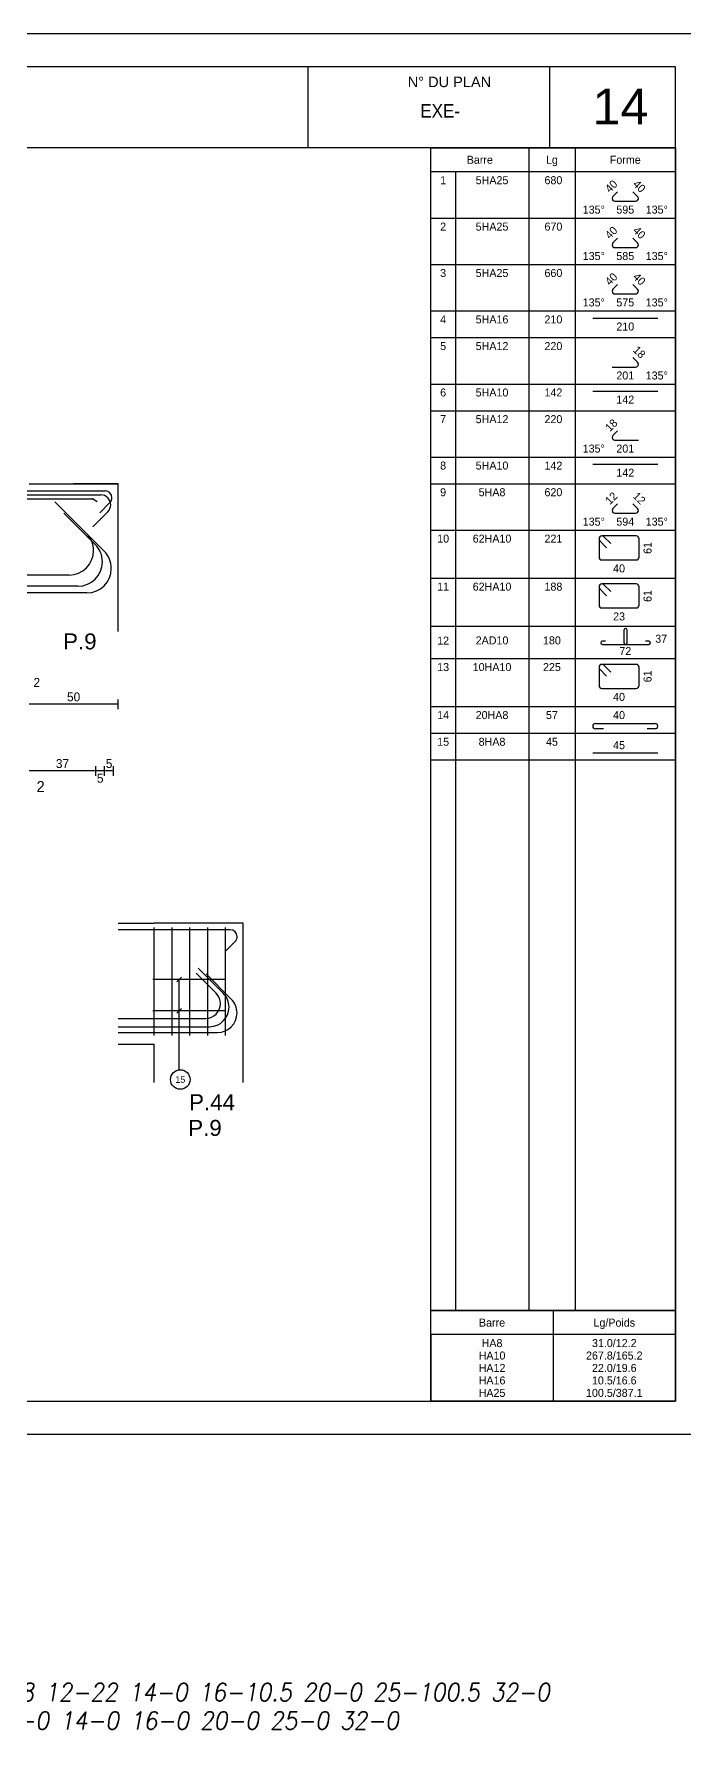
# Model space of a CAD drawing. Extents: x -12912 to 27386, y 1818 to 8189.
# Drawn here: x 3694 to 4060, y 3017 to 3971 of the extents above; entities that cross this region are included whole.
import ezdxf
from ezdxf.enums import TextEntityAlignment as Align

# ---------------------------------------------------------------- set-up
doc = ezdxf.new("R2010")
doc.units = 0
doc.header["$MEASUREMENT"] = 0
doc.layers.get('0').update_dxf_attribs({"linetype": 'CONTINUOUS'})
for name, color, linetype in [('1', 7, 'CONTINUOUS'), ('173', 7, 'CONTINUOUS'), ('5', 7, 'CONTINUOUS'), ('6', 7, 'CONTINUOUS'), ('7', 7, 'CONTINUOUS'), ('GO-CARTOUCHE', 7, 'CONTINUOUS'), ('GO-TEXTE', 9, 'CONTINUOUS'), ('PYC-HACHURE', 7, 'CONTINUOUS'), ('STR_TXT', 102, 'CONTINUOUS')]:
    doc.layers.add(name, color=color, linetype=linetype)
doc.styles.add('ARIAL', font='ARIAL.TTF')
doc.styles.add('Tableau', font='romans.shx', dxfattribs={"width": 0.9, "oblique": 10})
doc.styles.add('TEXTEBA', font='ARIAL.TTF')

# ---------------------------------------------------------------- blocks, each defined once
blk = doc.blocks.new('Smallsp')
at = {"layer": 'STR_TXT', "linetype": 'Continuous'}
for points in [[(0, 15), (0, -15)], [(-30, 0), (40, 0)]]:
    blk.add_lwpolyline(points, dxfattribs=at)
at = {"layer": 'STR_TXT', "linetype": 'Continuous', "style": 'Tableau', "oblique": 10, "width": 0.9}
for s, p in [('HA', (-23.6, 1.89)), ('AD', (-22.2, -13.94))]:
    blk.add_text(s, height=10, dxfattribs=at).set_placement(p)
for tag, p in [('SPAD', (1.4, 1.89)), ('SPHA', (1.4, -14.11))]:
    blk.add_attdef(tag, p, '', height=10, dxfattribs=at)

msp = doc.modelspace()

# ---------------------------------------------------------------- linework, layer by layer
at = {"layer": '1', "color": 1}
for points in [[(3706.106, 3708.218), (3723.784, 3690.54)], [(3711.106, 3701.968), (3728.784, 3684.29)], [(3716.106, 3698.218), (3733.784, 3680.54)], [(3727.811, 3680.818), (3727.811, 3680.818)], [(3732.811, 3674.568), (3732.811, 3674.568)], [(3714.061, 3667.068), (3169.161, 3667.068)], [(3737.811, 3670.818), (3737.811, 3670.818)], [(3724.061, 3657.068), (3159.161, 3657.068)], [(3719.061, 3660.818), (3164.161, 3660.818)], [(3800.779, 3431.904), (3786.637, 3446.047)], [(3796.77, 3431.945), (3785.456, 3443.259)], [(3805.279, 3428.654), (3791.137, 3442.797)], [(3741.642, 3417.776), (3790.901, 3417.776)], [(3799.201, 3426.076), (3799.201, 3426.076)], [(3804.001, 3424.126), (3804.001, 3424.126)], [(3808.501, 3420.876), (3808.501, 3420.876)], [(3741.642, 3413.126), (3793.001, 3413.126)], [(3741.642, 3409.876), (3797.501, 3409.876)]]:
    msp.add_lwpolyline(points, dxfattribs=at)
for centre, radius, start, end in [((3714.061, 3680.818), 13.75, 0, 45), ((3719.061, 3674.568), 13.75, 0, 45), ((3714.061, 3680.818), 13.75, 270, 0), ((3719.061, 3674.568), 13.75, 270, 0), ((3724.061, 3670.818), 13.75, 0, 45), ((3724.061, 3670.818), 13.75, 270, 0), ((3790.901, 3426.076), 8.3, 0, 45), ((3793.001, 3424.126), 11, 0, 45), ((3797.501, 3420.876), 11, 0, 45), ((3790.901, 3426.076), 8.3, 270, 0), ((3793.001, 3424.126), 11, 270, 0), ((3797.501, 3420.876), 11, 270, 0)]:
    msp.add_arc(centre, radius, start, end, dxfattribs=at)
at = {"layer": '173', "color": 173}
for p, q in [((3801.446, 3439.665), (3761.226, 3439.665)), ((3801.446, 3421.976), (3761.226, 3421.976))]:
    msp.add_line(p, q, dxfattribs=at)
for points in [[(3917.558, 3907.384), (4055.058, 3907.384), (4055.058, 3253.448), (3917.558, 3253.448), (3917.558, 3907.384)], [(3917.558, 3253.448), (4055.058, 3253.448), (4055.058, 3202.448), (3917.558, 3202.448), (3917.558, 3253.448)]]:
    msp.add_lwpolyline(points, close=True, dxfattribs=at)
for points in [[(3972.558, 3907.384), (3972.558, 3253.448)], [(3998.683, 3907.384), (3998.683, 3253.448)], [(4055.058, 3893.884), (3917.558, 3893.884)], [(3931.308, 3893.884), (3931.308, 3253.448)], [(4019.495, 3878.91), (4019.495, 3878.91)], [(4022.561, 3882.624), (4019.954, 3880.017)], [(4021.061, 3877.344), (4032.679, 3877.344)], [(4033.786, 3880.017), (4031.179, 3882.624)], [(4034.245, 3878.91), (4034.245, 3878.91)], [(3917.558, 3867.791), (4055.058, 3867.791)], [(4022.561, 3856.532), (4019.954, 3853.925)], [(4033.786, 3853.925), (4031.179, 3856.532)], [(4019.495, 3852.818), (4019.495, 3852.818)], [(4021.061, 3851.252), (4032.679, 3851.252)], [(4034.245, 3852.818), (4034.245, 3852.818)], [(3917.558, 3841.699), (4055.058, 3841.699)], [(4022.561, 3830.44), (4019.954, 3827.832)], [(4033.786, 3827.832), (4031.179, 3830.44)], [(4019.495, 3826.725), (4019.495, 3826.725)], [(4021.061, 3825.16), (4032.679, 3825.16)], [(4034.245, 3826.725), (4034.245, 3826.725)], [(3917.558, 3815.607), (4055.058, 3815.607)], [(4008.548, 3811.607), (4045.192, 3811.607)], [(3917.558, 3800.607), (4055.058, 3800.607)], [(4033.786, 3786.74), (4031.179, 3789.347)], [(4019.495, 3784.067), (4032.679, 3784.067)], [(4034.245, 3785.633), (4034.245, 3785.633)], [(3917.558, 3774.514), (4055.058, 3774.514)], [(4008.548, 3770.514), (4045.192, 3770.514)], [(3917.558, 3759.514), (4055.058, 3759.514)], [(4019.495, 3744.541), (4019.495, 3744.541)], [(4022.561, 3748.255), (4019.954, 3745.648)], [(4021.061, 3742.975), (4034.245, 3742.975)], [(3917.558, 3733.422), (4055.058, 3733.422)], [(4008.548, 3729.422), (4045.192, 3729.422)], [(3148.961, 3714.468), (3734.261, 3714.468)], [(3917.558, 3718.422), (4055.058, 3718.422)], [(3737.019, 3707.81), (3731.362, 3702.153)], [(3738.161, 3710.568), (3738.161, 3710.568)], [(4019.495, 3703.448), (4019.495, 3703.448)], [(4022.561, 3707.163), (4019.954, 3704.555)], [(4033.786, 3704.555), (4031.179, 3707.163)], [(4034.245, 3703.448), (4034.245, 3703.448)], [(4021.061, 3701.883), (4032.679, 3701.883)], [(3917.558, 3692.33), (4055.058, 3692.33)], [(4012.095, 3687.46), (4012.095, 3677.2)], [(4012.095, 3687.46), (4012.095, 3687.46)], [(4012.569, 3686.314), (4016.388, 3682.496)], [(4013.715, 3689.08), (4013.715, 3689.08)], [(4033.025, 3689.08), (4013.715, 3689.08)], [(4018.679, 3684.787), (4014.861, 3688.605)], [(4034.645, 3677.2), (4034.645, 3687.46)], [(4013.715, 3675.58), (4033.025, 3675.58)], [(3917.558, 3665.33), (4055.058, 3665.33)], [(4012.095, 3660.46), (4012.095, 3650.2)], [(4012.095, 3660.46), (4012.095, 3660.46)], [(4012.569, 3659.314), (4016.388, 3655.496)], [(4013.715, 3662.08), (4013.715, 3662.08)], [(4033.025, 3662.08), (4013.715, 3662.08)], [(4018.679, 3657.787), (4014.861, 3661.605)], [(4034.645, 3650.2), (4034.645, 3660.46)], [(4013.715, 3648.58), (4033.025, 3648.58)], [(3917.558, 3638.33), (4055.058, 3638.33)], [(3917.558, 3638.33), (4055.058, 3638.33)], [(3917.558, 3638.33), (4055.058, 3638.33)], [(3917.558, 3638.33), (4055.058, 3638.33)], [(3917.558, 3638.33), (4055.058, 3638.33)], [(3917.558, 3638.33), (4055.058, 3638.33)], [(3917.558, 3638.33), (4055.058, 3638.33)], [(3917.558, 3638.33), (4055.058, 3638.33)], [(4026.11, 3636.158), (4026.11, 3629.018)], [(4027.983, 3629.018), (4027.983, 3636.158)], [(4013.046, 3629.018), (4013.046, 3629.018)], [(4015.755, 3629.955), (4013.983, 3629.955)], [(4013.983, 3628.082), (4027.046, 3628.082)], [(4027.046, 3628.082), (4040.11, 3628.082)], [(4040.11, 3629.955), (4038.338, 3629.955)], [(4041.046, 3629.018), (4041.046, 3629.018)], [(3917.558, 3620.1), (4055.058, 3620.1)], [(3917.558, 3620.1), (4055.058, 3620.1)], [(4012.095, 3615.23), (4012.095, 3604.97)], [(4012.095, 3615.23), (4012.095, 3615.23)], [(4012.569, 3614.084), (4016.388, 3610.266)], [(4013.715, 3616.85), (4013.715, 3616.85)], [(4033.025, 3616.85), (4013.715, 3616.85)], [(4018.679, 3612.557), (4014.861, 3616.375)], [(4034.645, 3604.97), (4034.645, 3615.23)], [(4013.715, 3603.35), (4033.025, 3603.35)], [(3917.558, 3593.1), (4055.058, 3593.1)], [(3917.558, 3593.1), (4055.058, 3593.1)], [(3917.558, 3593.1), (4055.058, 3593.1)], [(3917.558, 3593.1), (4055.058, 3593.1)], [(3917.558, 3593.1), (4055.058, 3593.1)], [(3917.558, 3593.1), (4055.058, 3593.1)], [(3917.558, 3593.1), (4055.058, 3593.1)], [(3917.558, 3593.1), (4055.058, 3593.1)], [(3917.558, 3593.1), (4055.058, 3593.1)], [(3917.558, 3593.1), (4055.058, 3593.1)], [(4008.548, 3582.1), (4008.548, 3582.1)], [(4010.048, 3583.6), (4043.692, 3583.6)], [(4014.548, 3580.6), (4010.048, 3580.6)], [(4043.692, 3580.6), (4039.192, 3580.6)], [(4045.192, 3582.1), (4045.192, 3582.1)], [(3917.558, 3578.1), (4055.058, 3578.1)], [(3917.558, 3563.1), (4055.058, 3563.1)], [(3917.558, 3563.1), (4055.058, 3563.1)], [(4008.548, 3567.1), (4045.192, 3567.1)], [(3804.701, 3467.676), (3741.642, 3467.676)], [(3762.001, 3408.076), (3762.001, 3468.876)], [(3772.001, 3408.076), (3772.001, 3468.876)], [(3782.001, 3408.076), (3782.001, 3468.876)], [(3792.001, 3408.076), (3792.001, 3468.876)], [(3802.001, 3408.076), (3802.001, 3468.876)], [(3801.802, 3455.362), (3807.459, 3461.019)], [(3808.601, 3463.776), (3808.601, 3463.776)], [(3986.308, 3253.448), (3986.308, 3202.448)], [(4055.058, 3239.948), (3917.558, 3239.948)], [(3917.558, 3239.948), (3917.558, 3202.448)]]:
    msp.add_lwpolyline(points, dxfattribs=at)
for centre, radius, start, end in [((4021.061, 3878.91), 1.566, 135, 180), ((4021.061, 3878.91), 1.566, 180, 270), ((4032.679, 3878.91), 1.566, 270, 0), ((4032.679, 3878.91), 1.566, 0, 45), ((4021.061, 3852.818), 1.566, 135, 180), ((4021.061, 3852.818), 1.566, 180, 270), ((4032.679, 3852.818), 1.566, 270, 0), ((4032.679, 3852.818), 1.566, 0, 45), ((4021.061, 3826.725), 1.566, 135, 180), ((4032.679, 3826.725), 1.566, 0, 45), ((4021.061, 3826.725), 1.566, 180, 270), ((4032.679, 3826.725), 1.566, 270, 0), ((4032.679, 3785.633), 1.566, 270, 0), ((4032.679, 3785.633), 1.566, 0, 45), ((4021.061, 3744.541), 1.566, 135, 180), ((4021.061, 3744.541), 1.566, 180, 270), ((3734.261, 3710.568), 3.9, 0, 90), ((3734.261, 3710.568), 3.9, 315, 0), ((4021.061, 3703.448), 1.566, 135, 180), ((4021.061, 3703.448), 1.566, 180, 270), ((4032.679, 3703.448), 1.566, 270, 0), ((4032.679, 3703.448), 1.566, 0, 45), ((4013.715, 3687.46), 1.62, 90, 180), ((4013.715, 3687.46), 1.62, 180, 225), ((4013.715, 3687.46), 1.62, 45, 90), ((4033.025, 3687.46), 1.62, 0, 90), ((4013.715, 3677.2), 1.62, 180, 270), ((4033.025, 3677.2), 1.62, 270, 0), ((4013.715, 3660.46), 1.62, 90, 180), ((4013.715, 3660.46), 1.62, 180, 225), ((4013.715, 3660.46), 1.62, 45, 90), ((4033.025, 3660.46), 1.62, 0, 90), ((4013.715, 3650.2), 1.62, 180, 270), ((4033.025, 3650.2), 1.62, 270, 0), ((4027.046, 3636.158), 0.937, 90, 180), ((4027.046, 3636.158), 0.937, 0, 90), ((4013.983, 3629.018), 0.937, 90, 180), ((4013.983, 3629.018), 0.937, 180, 270), ((4027.046, 3629.018), 0.937, 180, 270), ((4027.046, 3629.018), 0.937, 270, 0), ((4040.11, 3629.018), 0.937, 0, 90), ((4040.11, 3629.018), 0.937, 270, 0), ((4013.715, 3615.23), 1.62, 90, 180), ((4013.715, 3615.23), 1.62, 180, 225), ((4013.715, 3615.23), 1.62, 45, 90), ((4033.025, 3615.23), 1.62, 0, 90), ((4013.715, 3604.97), 1.62, 180, 270), ((4033.025, 3604.97), 1.62, 270, 0), ((4010.048, 3582.1), 1.5, 90, 180), ((4010.048, 3582.1), 1.5, 180, 270), ((4043.692, 3582.1), 1.5, 0, 90), ((4043.692, 3582.1), 1.5, 270, 0), ((3804.701, 3463.776), 3.9, 0, 90), ((3804.701, 3463.776), 3.9, 315, 0)]:
    msp.add_arc(centre, radius, start, end, dxfattribs=at)
at = {"layer": '5', "color": 5}
for points in [[(3540.093, 3712.218), (3731.861, 3712.218)], [(3590.763, 3709.868), (3727.459, 3709.868)], [(3727.459, 3709.868), (3729.941, 3708.435)], [(3737.461, 3706.618), (3737.461, 3706.618)], [(3735.821, 3702.658), (3727.335, 3694.173)], [(3741.611, 3594.451), (3691.611, 3594.451)], [(3741.611, 3591.701), (3741.611, 3597.201)], [(3729.061, 3556.951), (3691.611, 3556.951)], [(3729.061, 3554.201), (3729.061, 3559.701)], [(3734.061, 3556.951), (3729.061, 3556.951)], [(3734.061, 3554.201), (3734.061, 3559.701)], [(3739.061, 3556.951), (3734.061, 3556.951)], [(3739.061, 3554.201), (3739.061, 3559.701)], [(3805.701, 3460.026), (3805.701, 3460.026)]]:
    msp.add_lwpolyline(points, dxfattribs=at)
for start, end in [(0, 90), (315, 0)]:
    msp.add_arc((3731.861, 3706.618), 5.6, start, end, dxfattribs=at)
msp.add_point((3727.459, 3709.868), dxfattribs=at)
at = {"layer": '6', "color": 6}
for points in [[(3777.329, 3440.976), (3774.677, 3438.324)], [(3776.003, 3388.868), (3776.003, 3439.665)], [(3777.329, 3423.301), (3774.677, 3420.65)]]:
    msp.add_lwpolyline(points, dxfattribs=at)
msp.add_circle((3776.611, 3383.402), 5.5, dxfattribs=at)
at = {"layer": '7', "color": 7}
for points in [[(3691.611, 3718.368), (3741.611, 3718.368)], [(3741.611, 3718.368), (3716.611, 3718.368)], [(3741.611, 3635.368), (3741.611, 3718.368)], [(3741.611, 3635.368), (3741.611, 3650.368)], [(3741.642, 3471.376), (3762.001, 3471.376)], [(3812.001, 3471.376), (3762.001, 3471.376)], [(3812.001, 3471.376), (3787.001, 3471.376)], [(3812.001, 3381.792), (3812.001, 3471.376)], [(3741.642, 3403.376), (3762.001, 3403.376)], [(3762.001, 3381.792), (3762.001, 3403.376)], [(3812.001, 3381.792), (3812.001, 3403.376)]]:
    msp.add_lwpolyline(points, dxfattribs=at)
at = {"layer": 'GO-CARTOUCHE', "linetype": 'Continuous'}
for points in [[(4073.616, 3183.889), (4073.616, 3971.389), (2959.98, 3971.389), (2959.98, 3183.889)], [(4055.058, 3202.448), (4055.058, 3952.83), (2978.539, 3952.83), (2978.539, 3202.448)]]:
    msp.add_lwpolyline(points, close=True, dxfattribs=at)
at = {"layer": 'GO-TEXTE', "color": 7}
for points in [[(3848.254, 3952.83), (3848.254, 3907.384)], [(3984.313, 3952.83), (3984.313, 3907.384)], [(4055.058, 3907.384), (2978.539, 3907.384)]]:
    msp.add_lwpolyline(points, dxfattribs=at)

# ---------------------------------------------------------------- block references
at = {"layer": 'STR_TXT', "linetype": 'Continuous'}
msp.add_blockref('Smallsp', (3554.06, 3032.02), dxfattribs=at).add_auto_attribs({'SPHA': '6-0 8-0 10-3.6 12-0 14-0 16-0 20-0 25-0 32-0 ', 'SPAD': '6-0 8-46 10-290.28 12-22 14-0 16-10.5 20-0 25-100.5 32-0 '})

# ---------------------------------------------------------------- texts
at = {"style": 'ARIAL'}
for s, p in [('P.9', (3710.698, 3634.285)), ('P.44', (3781.566, 3375.15)), ('P.9', (3781.079, 3360.697))]:
    msp.add_text(s, height=8.9847, dxfattribs=at).set_placement(p, align=Align.TOP_LEFT)
at = {"layer": '173', "color": 173}
for s, p in [('Barre', (3945.058, 3900.634)), ('Lg', (3985.62, 3900.634)), ('Forme', (4026.87, 3900.634)), ('Barre', (3951.933, 3246.698)), ('Lg/Poids', (4020.683, 3246.698))]:
    msp.add_text(s, height=4.5, dxfattribs=at).set_placement(p, align=Align.MIDDLE_CENTER)
for s, p in [('1', (3924.433, 3891.384)), ('5HA25', (3951.933, 3891.384)), (' 680', (3985.62, 3891.384)), ('595', (4026.87, 3874.844)), ('2', (3924.433, 3865.291)), ('5HA25', (3951.933, 3865.291)), (' 670', (3985.62, 3865.291)), ('585', (4026.87, 3848.752)), ('3', (3924.433, 3839.199)), ('5HA25', (3951.933, 3839.199)), (' 660', (3985.62, 3839.199)), ('575', (4026.87, 3822.66)), ('4', (3924.433, 3813.107)), ('5HA16', (3951.933, 3813.107)), (' 210', (3985.62, 3813.107)), ('210', (4026.87, 3809.107)), ('5', (3924.433, 3798.107)), ('5HA12', (3951.933, 3798.107)), (' 220', (3985.62, 3798.107)), ('201', (4026.87, 3781.567)), ('6', (3924.433, 3772.014)), ('5HA10', (3951.933, 3772.014)), (' 142', (3985.62, 3772.014)), ('142', (4026.87, 3768.014)), ('7', (3924.433, 3757.014)), ('5HA12', (3951.933, 3757.014)), (' 220', (3985.62, 3757.014)), ('201', (4026.87, 3740.475)), ('8', (3924.433, 3730.922)), ('5HA10', (3951.933, 3730.922)), (' 142', (3985.62, 3730.922)), ('142', (4026.87, 3726.922)), ('9', (3924.433, 3715.922)), ('5HA8', (3951.933, 3715.922)), (' 620', (3985.62, 3715.922)), ('594', (4026.87, 3699.383)), ('10', (3924.433, 3689.83)), ('62HA10', (3951.933, 3689.83)), (' 221', (3985.62, 3689.83)), ('40', (4023.37, 3673.08)), ('11', (3924.433, 3662.83)), ('62HA10', (3951.933, 3662.83)), (' 188', (3985.62, 3662.83)), ('23', (4023.37, 3646.08)), ('12', (3924.433, 3632.491)), ('2AD10', (3951.933, 3632.6)), ('180', (3985.62, 3632.6)), ('72', (4026.87, 3626.622)), ('37', (4047.078, 3633.538)), ('13', (3924.433, 3617.6)), ('10HA10', (3951.933, 3617.6)), ('225', (3985.62, 3617.6)), ('40', (4023.37, 3600.85)), ('14', (3924.433, 3590.6)), ('20HA8', (3951.933, 3590.6)), ('57', (3985.62, 3590.6)), ('40', (4023.37, 3590.6)), ('15', (3924.433, 3575.6)), ('8HA8', (3951.933, 3575.6)), ('45', (3985.62, 3575.6)), ('45', (4023.37, 3573.686)), ('HA8', (3951.933, 3237.448)), ('31.0/12.2', (4020.683, 3237.448)), ('HA10', (3951.933, 3230.448)), ('267.8/165.2', (4020.683, 3230.448)), ('HA12', (3951.933, 3223.448)), ('HA16', (3951.933, 3216.448)), ('22.0/19.6', (4020.683, 3223.448)), ('10.5/16.6', (4020.683, 3216.448)), ('HA25', (3951.933, 3209.448)), ('100.5/387.1', (4020.683, 3209.448))]:
    msp.add_text(s, height=4.5, dxfattribs=at).set_placement(p, align=Align.TOP_CENTER)
for s, p in [('40', (4018.186, 3881.785)), ('40', (4018.186, 3855.692)), ('40', (4018.186, 3829.6)), ('18', (4018.186, 3747.415)), ('12', (4018.186, 3706.323))]:
    msp.add_text(s, height=4.5, rotation=45, dxfattribs=at).set_placement(p)
for s, p in [('40', (4035.554, 3881.785)), ('40', (4035.554, 3855.692)), ('40', (4035.554, 3829.6)), ('18', (4035.554, 3788.508)), ('12', (4035.554, 3706.323))]:
    msp.add_text(s, height=4.5, rotation=315, dxfattribs=at).set_placement(p, align=Align.RIGHT)
for p in [(4015.37, 3874.844), (4015.37, 3848.752), (4015.37, 3822.66), (4015.37, 3740.475), (4015.37, 3699.383)]:
    msp.add_text('135°', height=4.5, dxfattribs=at).set_placement(p, align=Align.TOP_RIGHT)
for p in [(4038.37, 3874.844), (4038.37, 3848.752), (4038.37, 3822.66), (4038.37, 3781.567), (4038.37, 3699.383)]:
    msp.add_text('135°', height=4.5, dxfattribs=at).set_placement(p, align=Align.TOP_LEFT)
for p in [(4037.145, 3682.33), (4037.145, 3655.33), (4037.145, 3610.1)]:
    msp.add_text('61', height=4.5, rotation=90, dxfattribs=at).set_placement(p, align=Align.TOP_CENTER)
at = {"layer": '5', "color": 5}
for s, p in [('50', (3716.611, 3596.083)), ('37', (3710.336, 3558.583)), ('5', (3736.561, 3558.583))]:
    msp.add_text(s, height=5, dxfattribs=at).set_placement(p, align=Align.CENTER)
msp.add_text('5', height=5, dxfattribs=at).set_placement((3731.561, 3555.319), align=Align.TOP_CENTER)
at = {"layer": '5', "color": 5, "insert": (3695.871, 3606.733), "char_height": 5, "attachment_point": 5}
msp.add_mtext('2', dxfattribs=at)
at = {"layer": '6', "color": 6}
msp.add_text('15', height=3.75, dxfattribs=at).set_placement((3776.611, 3383.402), align=Align.MIDDLE_CENTER)
at = {"layer": 'GO-CARTOUCHE', "color": 2, "style": 'TEXTEBA'}
msp.add_text('14', height=20.1986, dxfattribs=at).set_placement((4008.533, 3920.482))
at = {"layer": 'GO-CARTOUCHE', "color": 2, "style": 'TEXTEBA', "width": 0.9}
msp.add_text('EXE-', height=7.6364, dxfattribs=at).set_placement((3922.757, 3924.315), align=Align.CENTER)
at = {"layer": 'GO-TEXTE', "style": 'TEXTEBA'}
msp.add_text('N° DU PLAN', height=5.8564, dxfattribs=at).set_placement((3927.98, 3941.488), align=Align.CENTER)
at = {"layer": 'PYC-HACHURE'}
msp.add_text('2', height=6.222, dxfattribs=at).set_placement((3698.065, 3545.052), align=Align.CENTER)

doc.saveas('drawing.dxf')
